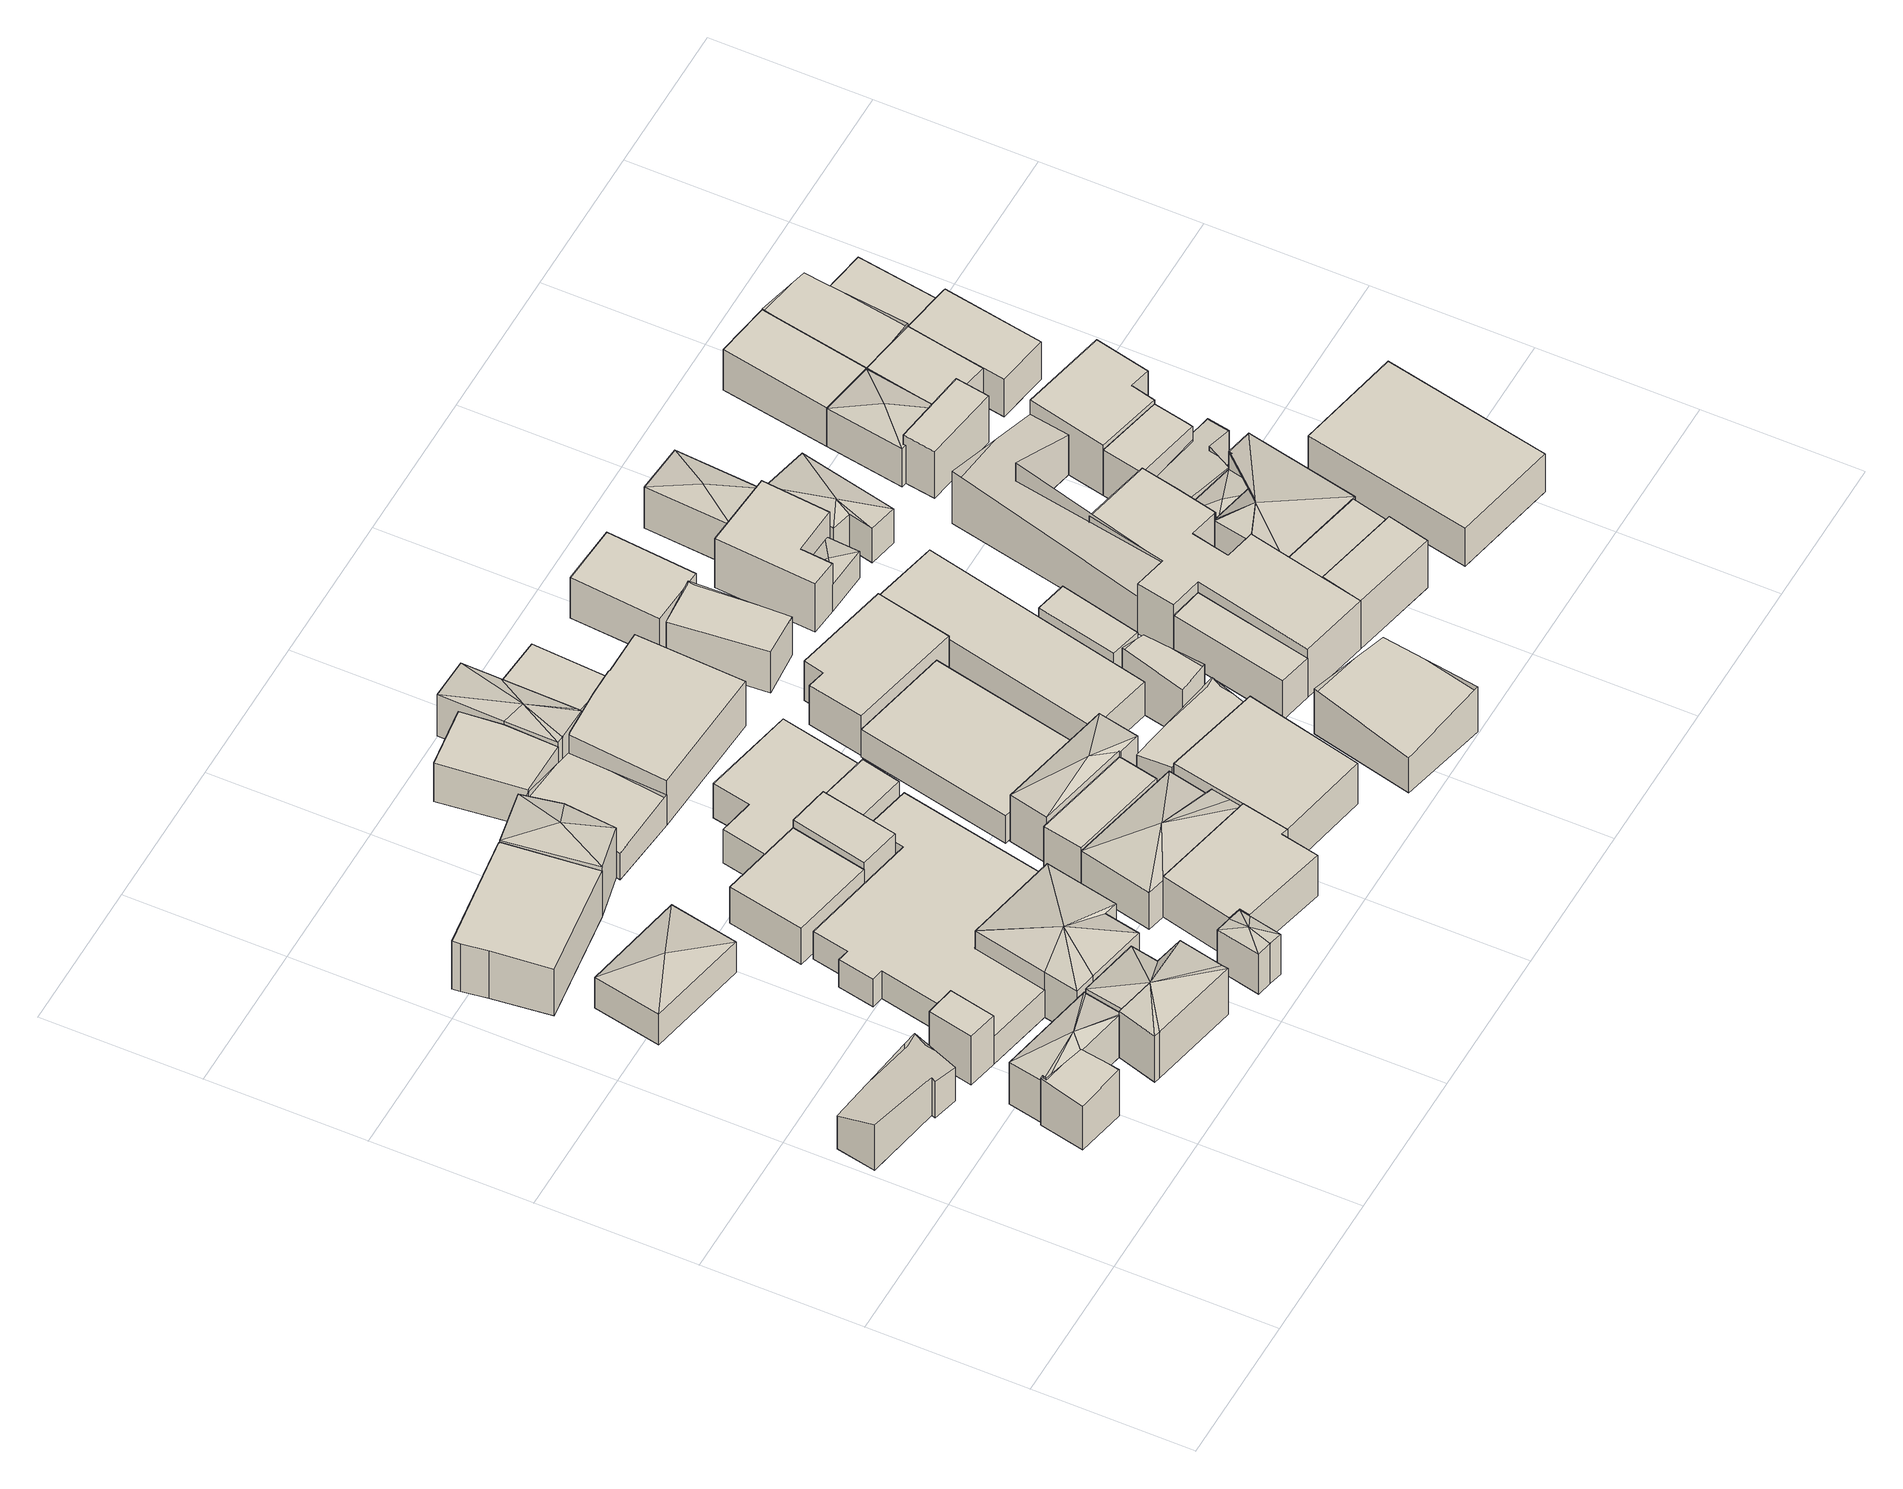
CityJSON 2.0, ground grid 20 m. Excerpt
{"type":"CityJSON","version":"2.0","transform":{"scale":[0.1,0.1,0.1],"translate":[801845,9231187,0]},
"CityObjects":{
"building1":{"type":"Building","attributes":{"Building Type":"Residential","Roof Shape":"gable","Roof Material":"Concrete Glazed Tile","Roof Material Code":1,"Roof Direction":"northwest","Building Height":5.26,"Roof Slope":35,"Footprint Area":69.57,"Solar PV Capacity Low":8.71,"Solar PV Capacity High":11.44,"Solar Annual Energy Low":12560,"Solar Annual Energy High":16553,"Suitable PV Area":52},"geometry":[{"type":"MultiSurface","lod":"2.2","boundaries":[[[0,1,2,3,4,5,6]],[[6,5,7,8]],[[5,4,9,7]],[[4,3,10,9]],[[3,2,11,10]],[[2,1,12,11]],[[1,0,13,12]],[[0,6,8,13]],[[8,7,9,10,11,12,13]]]}]},
"building2":{"type":"Building","attributes":{"Building Type":"Residential","Roof Shape":"gable","Roof Material":"Concrete Glazed Tile","Roof Material Code":1,"Roof Direction":"northwest","Building Height":6.99,"Roof Slope":27.5,"Footprint Area":33.92,"Solar PV Capacity Low":4.25,"Solar PV Capacity High":5.58,"Solar Annual Energy Low":6125,"Solar Annual Energy High":8072,"Suitable PV Area":25.36},"geometry":[{"type":"MultiSurface","lod":"2.2","boundaries":[[[14,15,16,17,18,19]],[[19,18,20,21]],[[18,17,22,20]],[[17,16,23,22]],[[16,15,24,23]],[[15,14,25,24]],[[14,19,21,25]],[[20,22,23,24,25,21]]]}]},
"building3":{"type":"Building","attributes":{"Building Type":"Residential","Roof Shape":"hip","Roof Material":"Concrete Glazed Tile","Roof Material Code":1,"Roof Direction":"northwest","Building Height":6.75,"Roof Slope":24.9,"Footprint Area":66.53,"Solar PV Capacity Low":8.33,"Solar PV Capacity High":10.94,"Solar Annual Energy Low":12011,"Solar Annual Energy High":15830,"Suitable PV Area":49.73},"geometry":[{"type":"MultiSurface","lod":"2.2","boundaries":[[[26,15,14,19,27,28,29,30]],[[30,29,31,32]],[[29,28,33,31]],[[28,27,34,33]],[[27,19,35,34]],[[19,14,36,35]],[[14,15,37,36]],[[15,26,38,37]],[[26,30,32,38]],[[32,31,39]],[[31,33,39]],[[33,34,39]],[[34,35,39]],[[35,36,39]],[[36,37,39]],[[37,38,39]],[[38,32,39]]]}]},
"building4":{"type":"Building","attributes":{"Building Type":"Residential","Roof Shape":"flat","Roof Material":"Concrete Glazed Tile","Roof Material Code":1,"Roof Direction":"northwest","Building Height":7.84,"Roof Slope":11.1,"Footprint Area":22.52,"Solar PV Capacity Low":2.82,"Solar PV Capacity High":3.7,"Solar Annual Energy Low":4066,"Solar Annual Energy High":5358,"Suitable PV Area":16.83},"geometry":[{"type":"MultiSurface","lod":"2.2","boundaries":[[[40,41,42,43]],[[43,42,44,45]],[[42,41,46,44]],[[41,40,47,46]],[[40,43,45,47]],[[45,44,46,47]]]}]},
"building5":{"type":"Building","attributes":{"Building Type":"Residential","Roof Shape":"hip","Roof Material":"Clay Tile Shingle","Roof Material Code":3,"Roof Direction":"northwest","Building Height":4.86,"Roof Slope":28.8,"Footprint Area":118.96,"Solar PV Capacity Low":14.89,"Solar PV Capacity High":19.56,"Solar Annual Energy Low":21478,"Solar Annual Energy High":28306,"Suitable PV Area":88.92},"geometry":[{"type":"MultiSurface","lod":"2.2","boundaries":[[[48,49,50,51]],[[51,50,52,53]],[[50,49,54,52]],[[49,48,55,54]],[[48,51,53,55]],[[53,52,56]],[[52,54,56]],[[54,55,56]],[[55,53,56]]]}]},
"building6":{"type":"Building","attributes":{"Building Type":"Residential","Roof Shape":"shed","Roof Material":"Concrete Glazed Tile","Roof Material Code":1,"Roof Direction":"northwest","Building Height":7.4,"Roof Slope":13.2,"Footprint Area":178.87,"Solar PV Capacity Low":22.4,"Solar PV Capacity High":29.42,"Solar Annual Energy Low":32295,"Solar Annual Energy High":42562,"Suitable PV Area":133.71},"geometry":[{"type":"MultiSurface","lod":"2.2","boundaries":[[[57,58,59,60,61,62,63]],[[63,62,64,65]],[[62,61,66,64]],[[61,60,67,66]],[[60,59,68,67]],[[59,58,69,68]],[[58,57,70,69]],[[57,63,65,70]],[[65,64,66,67,68,69,70]]]}]},
"building7":{"type":"Building","attributes":{"Building Type":"Residential","Roof Shape":"hip","Roof Material":"Concrete Glazed Tile","Roof Material Code":1,"Roof Direction":"northwest","Building Height":7.43,"Roof Slope":25.6,"Footprint Area":109.39,"Solar PV Capacity Low":13.7,"Solar PV Capacity High":17.99,"Solar Annual Energy Low":19750,"Solar Annual Energy High":26029,"Suitable PV Area":81.77},"geometry":[{"type":"MultiSurface","lod":"2.2","boundaries":[[[28,27,71,72,73,74,75,76,77,29]],[[29,77,78,79]],[[77,76,80,78]],[[76,75,81,80]],[[75,74,82,81]],[[74,73,83,82]],[[73,72,84,83]],[[72,71,85,84]],[[71,27,86,85]],[[27,28,87,86]],[[28,29,79,87]],[[79,78,88]],[[78,80,88]],[[80,81,88]],[[81,82,88]],[[82,83,88]],[[83,84,88]],[[84,85,88]],[[85,86,88]],[[86,87,88]],[[87,79,88]]]}]},
"building8":{"type":"Building","attributes":{"Building Type":"Residential","Roof Shape":"hip","Roof Material":"Concrete Glazed Tile","Roof Material Code":1,"Roof Direction":"northwest","Building Height":7.19,"Roof Slope":26.9,"Footprint Area":169.38,"Solar PV Capacity Low":21.21,"Solar PV Capacity High":27.86,"Solar Annual Energy Low":30581,"Solar Annual Energy High":40304,"Suitable PV Area":126.61},"geometry":[{"type":"MultiSurface","lod":"2.2","boundaries":[[[89,90,91,92,93,94,95,96,97]],[[97,96,98,99]],[[96,95,100,98]],[[95,94,101,100]],[[94,93,102,101]],[[93,92,103,102]],[[92,91,104,103]],[[91,90,105,104]],[[90,89,106,105]],[[89,97,99,106]],[[99,98,107]],[[98,100,107]],[[100,101,107]],[[101,102,107]],[[102,103,107]],[[103,104,107]],[[104,105,107]],[[105,106,107]],[[106,99,107]]]}]},
"building9":{"type":"Building","attributes":{"Building Type":"Residential","Roof Shape":"flat","Roof Material":"Concrete Glazed Tile","Roof Material Code":1,"Roof Direction":"northwest","Building Height":4.38,"Roof Slope":7.1,"Footprint Area":455.91,"Solar PV Capacity Low":57.08,"Solar PV Capacity High":74.97,"Solar Annual Energy Low":82311,"Solar Annual Energy High":108479,"Suitable PV Area":340.79},"geometry":[{"type":"MultiSurface","lod":"2.2","boundaries":[[[43,94,93,92,108,109,110,111,112,113,114,115,116,117]],[[117,116,118,119]],[[116,115,120,118]],[[115,114,121,120]],[[114,113,122,121]],[[113,112,123,122]],[[112,111,124,123]],[[111,110,125,124]],[[110,109,126,125]],[[109,108,127,126]],[[108,92,128,127]],[[92,93,129,128]],[[93,94,130,129]],[[94,43,131,130]],[[43,117,119,131]],[[119,118,120,121,122,123,124,125,126,127,128,129,130,131]]]}]},
"building10":{"type":"Building","attributes":{"Building Type":"Residential","Roof Shape":"flat","Roof Material":"Concrete Glazed Tile","Roof Material Code":1,"Roof Direction":"northwest","Building Height":5.8,"Roof Slope":7.7,"Footprint Area":108.14,"Solar PV Capacity Low":13.54,"Solar PV Capacity High":17.78,"Solar Annual Energy Low":19524,"Solar Annual Energy High":25731,"Suitable PV Area":80.83},"geometry":[{"type":"MultiSurface","lod":"2.2","boundaries":[[[132,133,134,135]],[[135,134,136,137]],[[134,133,138,136]],[[133,132,139,138]],[[132,135,137,139]],[[137,136,138,139]]]}]},
"building11":{"type":"Building","attributes":{"Building Type":"Residential","Roof Shape":"hip","Roof Material":"Concrete Aluminum Tile","Roof Material Code":2,"Roof Direction":"northwest","Building Height":7.97,"Roof Slope":27,"Footprint Area":80.51,"Solar PV Capacity Low":10.08,"Solar PV Capacity High":13.24,"Solar Annual Energy Low":14535,"Solar Annual Energy High":19156,"Suitable PV Area":60.18},"geometry":[{"type":"MultiSurface","lod":"2.2","boundaries":[[[140,141,142,57,63]],[[63,57,143,144]],[[57,142,145,143]],[[142,141,146,145]],[[141,140,147,146]],[[140,63,144,147]],[[144,143,148]],[[143,145,148]],[[145,146,148]],[[146,147,148]],[[147,144,148]]]}]},
"building12":{"type":"Building","attributes":{"Building Type":"Residential","Roof Shape":"hip","Roof Material":"Asbestos Sheet","Roof Material Code":4,"Roof Direction":"northwest","Building Height":6.39,"Roof Slope":25.1,"Footprint Area":21.38,"Solar PV Capacity Low":2.68,"Solar PV Capacity High":3.52,"Solar Annual Energy Low":3860,"Solar Annual Energy High":5087,"Suitable PV Area":15.98},"geometry":[{"type":"MultiSurface","lod":"2.2","boundaries":[[[149,150,151,152,153,154,155]],[[155,154,156,157]],[[154,153,158,156]],[[153,152,159,158]],[[152,151,160,159]],[[151,150,161,160]],[[150,149,162,161]],[[149,155,157,162]],[[157,156,163]],[[156,158,163]],[[158,159,163]],[[159,160,163]],[[160,161,163]],[[161,162,163]],[[162,157,163]]]}]},
"building13":{"type":"Building","attributes":{"Building Type":"Residential","Roof Shape":"shed","Roof Material":"Concrete Glazed Tile","Roof Material Code":1,"Roof Direction":"northwest","Building Height":6.86,"Roof Slope":12.1,"Footprint Area":52.53,"Solar PV Capacity Low":6.58,"Solar PV Capacity High":8.64,"Solar Annual Energy Low":9484,"Solar Annual Energy High":12500,"Suitable PV Area":39.27},"geometry":[{"type":"MultiSurface","lod":"2.2","boundaries":[[[135,134,164,165]],[[165,164,166,167]],[[164,134,168,166]],[[134,135,169,168]],[[135,165,167,169]],[[167,166,168,169]]]}]},
"building14":{"type":"Building","attributes":{"Building Type":"Residential","Roof Shape":"gable","Roof Material":"Concrete Glazed Tile","Roof Material Code":1,"Roof Direction":"northwest","Building Height":4.22,"Roof Slope":31.8,"Footprint Area":117.25,"Solar PV Capacity Low":14.68,"Solar PV Capacity High":19.28,"Solar Annual Energy Low":21169,"Solar Annual Energy High":27898,"Suitable PV Area":87.64},"geometry":[{"type":"MultiSurface","lod":"2.2","boundaries":[[[170,171,172,173,141,140,174,175]],[[175,174,176,177]],[[174,140,178,176]],[[140,141,179,178]],[[141,173,180,179]],[[173,172,181,180]],[[172,171,182,181]],[[171,170,183,182]],[[170,175,177,183]],[[177,176,178,179,180,181,182,183]]]}]},
"building15":{"type":"Building","attributes":{"Building Type":"Residential","Roof Shape":"flat","Roof Material":"Concrete Glazed Tile","Roof Material Code":1,"Roof Direction":"northwest","Building Height":6.52,"Roof Slope":5.5,"Footprint Area":144.68,"Solar PV Capacity Low":18.11,"Solar PV Capacity High":23.79,"Solar Annual Energy Low":26120,"Solar Annual Energy High":34424,"Suitable PV Area":108.15},"geometry":[{"type":"MultiSurface","lod":"2.2","boundaries":[[[184,185,149,155,154,186,187,188]],[[188,187,189,190]],[[187,186,191,189]],[[186,154,192,191]],[[154,155,193,192]],[[155,149,194,193]],[[149,185,195,194]],[[185,184,196,195]],[[184,188,190,196]],[[190,189,191,192,193,194,195,196]]]}]},
"building16":{"type":"Building","attributes":{"Building Type":"Residential","Roof Shape":"shed","Roof Material":"Concrete Glazed Tile","Roof Material Code":1,"Roof Direction":"northwest","Building Height":5.94,"Roof Slope":19.5,"Footprint Area":87.69,"Solar PV Capacity Low":10.98,"Solar PV Capacity High":14.42,"Solar Annual Energy Low":15831,"Solar Annual Energy High":20864,"Suitable PV Area":65.54},"geometry":[{"type":"MultiSurface","lod":"2.2","boundaries":[[[197,198,199,200,172]],[[172,200,201,202]],[[200,199,203,201]],[[199,198,204,203]],[[198,197,205,204]],[[197,172,202,205]],[[202,201,203,204,205]]]}]},
"building17":{"type":"Building","attributes":{"Building Type":"Residential","Roof Shape":"shed","Roof Material":"Concrete Glazed Tile","Roof Material Code":1,"Roof Direction":"northwest","Building Height":5.24,"Roof Slope":10.2,"Footprint Area":159.85,"Solar PV Capacity Low":20.01,"Solar PV Capacity High":26.29,"Solar Annual Energy Low":28860,"Solar Annual Energy High":38035,"Suitable PV Area":119.49},"geometry":[{"type":"MultiSurface","lod":"2.2","boundaries":[[[206,207,208,209,210,211]],[[211,210,212,213]],[[210,209,214,212]],[[209,208,215,214]],[[208,207,216,215]],[[207,206,217,216]],[[206,211,213,217]],[[213,212,214,215,216,217]]]}]},
"building18":{"type":"Building","attributes":{"Building Type":"Residential","Roof Shape":"hip","Roof Material":"Concrete Glazed Tile","Roof Material Code":1,"Roof Direction":"northwest","Building Height":5.85,"Roof Slope":22.5,"Footprint Area":147.63,"Solar PV Capacity Low":18.48,"Solar PV Capacity High":24.28,"Solar Annual Energy Low":26653,"Solar Annual Energy High":35127,"Suitable PV Area":110.35},"geometry":[{"type":"MultiSurface","lod":"2.2","boundaries":[[[218,219,220,221,222,223,185,184]],[[184,185,224,225]],[[185,223,226,224]],[[223,222,227,226]],[[222,221,228,227]],[[221,220,229,228]],[[220,219,230,229]],[[219,218,231,230]],[[218,184,225,231]],[[225,224,232]],[[224,226,232]],[[226,227,232]],[[227,228,232]],[[228,229,232]],[[229,230,232]],[[230,231,232]],[[231,225,232]]]}]},
"building19":{"type":"Building","attributes":{"Building Type":"Residential","Roof Shape":"shed","Roof Material":"Concrete Glazed Tile","Roof Material Code":1,"Roof Direction":"northwest","Building Height":6.12,"Roof Slope":17,"Footprint Area":34.42,"Solar PV Capacity Low":4.31,"Solar PV Capacity High":5.66,"Solar Annual Energy Low":6215,"Solar Annual Energy High":8190,"Suitable PV Area":25.73},"geometry":[{"type":"MultiSurface","lod":"2.2","boundaries":[[[165,233,234,210]],[[210,234,235,236]],[[234,233,237,235]],[[233,165,238,237]],[[165,210,236,238]],[[236,235,237,238]]]}]},
"building20":{"type":"Building","attributes":{"Building Type":"Residential","Roof Shape":"flat","Roof Material":"Concrete Glazed Tile","Roof Material Code":1,"Roof Direction":"northwest","Building Height":6.4,"Roof Slope":12.6,"Footprint Area":66.24,"Solar PV Capacity Low":8.29,"Solar PV Capacity High":10.89,"Solar Annual Energy Low":11959,"Solar Annual Energy High":15761,"Suitable PV Area":49.51},"geometry":[{"type":"MultiSurface","lod":"2.2","boundaries":[[[239,240,222,241,242,243]],[[243,242,244,245]],[[242,241,246,244]],[[241,222,247,246]],[[222,240,248,247]],[[240,239,249,248]],[[239,243,245,249]],[[245,244,246,247,248,249]]]}]},
"building21":{"type":"Building","attributes":{"Building Type":"Residential","Roof Shape":"hip","Roof Material":"Concrete Glazed Tile","Roof Material Code":1,"Roof Direction":"northwest","Building Height":6.63,"Roof Slope":22.4,"Footprint Area":78.05,"Solar PV Capacity Low":9.77,"Solar PV Capacity High":12.83,"Solar Annual Energy Low":14091,"Solar Annual Energy High":18570,"Suitable PV Area":58.34},"geometry":[{"type":"MultiSurface","lod":"2.2","boundaries":[[[250,251,252,253,198,197,254,255]],[[255,254,256,257]],[[254,197,258,256]],[[197,198,259,258]],[[198,253,260,259]],[[253,252,261,260]],[[252,251,262,261]],[[251,250,263,262]],[[250,255,257,263]],[[257,256,264]],[[256,258,264]],[[258,259,264]],[[259,260,264]],[[260,261,264]],[[261,262,264]],[[262,263,264]],[[263,257,264]]]}]},
"building22":{"type":"Building","attributes":{"Building Type":"Residential","Roof Shape":"hip","Roof Material":"Concrete Glazed Tile","Roof Material Code":1,"Roof Direction":"northwest","Building Height":7.41,"Roof Slope":27.6,"Footprint Area":79.23,"Solar PV Capacity Low":9.92,"Solar PV Capacity High":13.03,"Solar Annual Energy Low":14305,"Solar Annual Energy High":18853,"Suitable PV Area":59.23},"geometry":[{"type":"MultiSurface","lod":"2.2","boundaries":[[[239,243,242,265,266,267]],[[267,266,268,269]],[[266,265,270,268]],[[265,242,271,270]],[[242,243,272,271]],[[243,239,273,272]],[[239,267,269,273]],[[269,268,274]],[[268,270,274]],[[270,271,274]],[[271,272,274]],[[272,273,274]],[[273,269,274]]]}]},
"building23":{"type":"Building","attributes":{"Building Type":"Residential","Roof Shape":"flat","Roof Material":"Concrete Glazed Tile","Roof Material Code":1,"Roof Direction":"northwest","Building Height":7.21,"Roof Slope":6.9,"Footprint Area":218.95,"Solar PV Capacity Low":27.41,"Solar PV Capacity High":36.01,"Solar Annual Energy Low":39529,"Solar Annual Energy High":52097,"Suitable PV Area":163.66},"geometry":[{"type":"MultiSurface","lod":"2.2","boundaries":[[[275,276,277,278,170,175,279,280]],[[280,279,281,282]],[[279,175,283,281]],[[175,170,284,283]],[[170,278,285,284]],[[278,277,286,285]],[[277,276,287,286]],[[276,275,288,287]],[[275,280,282,288]],[[282,281,283,284,285,286,287,288]]]}]},
"building24":{"type":"Building","attributes":{"Building Type":"Residential","Roof Shape":"flat","Roof Material":"Concrete Glazed Tile","Roof Material Code":1,"Roof Direction":"northwest","Building Height":5.9,"Roof Slope":6.9,"Footprint Area":61.98,"Solar PV Capacity Low":7.76,"Solar PV Capacity High":10.19,"Solar Annual Energy Low":11190,"Solar Annual Energy High":14748,"Suitable PV Area":46.33},"geometry":[{"type":"MultiSurface","lod":"2.2","boundaries":[[[251,250,276,275,289]],[[289,275,290,291]],[[275,276,292,290]],[[276,250,293,292]],[[250,251,294,293]],[[251,289,291,294]],[[291,290,292,293,294]]]}]},
"building25":{"type":"Building","attributes":{"Building Type":"Residential","Roof Shape":"flat","Roof Material":"Concrete Glazed Tile","Roof Material Code":1,"Roof Direction":"northwest","Building Height":4.37,"Roof Slope":13.1,"Footprint Area":260.88,"Solar PV Capacity Low":32.66,"Solar PV Capacity High":42.9,"Solar Annual Energy Low":47101,"Solar Annual Energy High":62075,"Suitable PV Area":195.01},"geometry":[{"type":"MultiSurface","lod":"2.2","boundaries":[[[295,296,297,298]],[[298,297,299,300]],[[297,296,301,299]],[[296,295,302,301]],[[295,298,300,302]],[[300,299,301,302]]]}]},
"building26":{"type":"Building","attributes":{"Building Type":"Residential","Roof Shape":"flat","Roof Material":"Concrete Glazed Tile","Roof Material Code":1,"Roof Direction":"northwest","Building Height":6.48,"Roof Slope":7.5,"Footprint Area":192.89,"Solar PV Capacity Low":24.15,"Solar PV Capacity High":31.72,"Solar Annual Energy Low":34825,"Solar Annual Energy High":45896,"Suitable PV Area":144.18},"geometry":[{"type":"MultiSurface","lod":"2.2","boundaries":[[[303,188,304,305]],[[305,304,306,307]],[[304,188,190,306]],[[188,303,308,190]],[[303,305,307,308]],[[307,306,190,308]]]}]},
"building27":{"type":"Building","attributes":{"Building Type":"Residential","Roof Shape":"shed","Roof Material":"Concrete Glazed Tile","Roof Material Code":1,"Roof Direction":"northwest","Building Height":4.32,"Roof Slope":17.5,"Footprint Area":47.15,"Solar PV Capacity Low":5.9,"Solar PV Capacity High":7.75,"Solar Annual Energy Low":8513,"Solar Annual Energy High":11219,"Suitable PV Area":35.25},"geometry":[{"type":"MultiSurface","lod":"2.2","boundaries":[[[220,219,309,310,311,312,221]],[[221,312,313,314]],[[312,311,315,313]],[[311,310,316,315]],[[310,309,317,316]],[[309,219,318,317]],[[219,220,319,318]],[[220,221,314,319]],[[314,313,315,316,317,318,319]]]}]},
"building28":{"type":"Building","attributes":{"Building Type":"Residential","Roof Shape":"gable","Roof Material":"Concrete Glazed Tile","Roof Material Code":1,"Roof Direction":"northwest","Building Height":4.73,"Roof Slope":25.5,"Footprint Area":64.33,"Solar PV Capacity Low":8.05,"Solar PV Capacity High":10.58,"Solar Annual Energy Low":11615,"Solar Annual Energy High":15307,"Suitable PV Area":48.09},"geometry":[{"type":"MultiSurface","lod":"2.2","boundaries":[[[312,311,310,305,320,321]],[[321,320,322,323]],[[320,305,324,322]],[[305,310,325,324]],[[310,311,326,325]],[[311,312,327,326]],[[312,321,323,327]],[[323,322,324,325,326,327]]]}]},
"building29":{"type":"Building","attributes":{"Building Type":"Residential","Roof Shape":"flat","Roof Material":"Concrete Glazed Tile","Roof Material Code":1,"Roof Direction":"northwest","Building Height":6.34,"Roof Slope":13,"Footprint Area":141.97,"Solar PV Capacity Low":17.78,"Solar PV Capacity High":23.35,"Solar Annual Energy Low":25632,"Solar Annual Energy High":33781,"Suitable PV Area":106.12},"geometry":[{"type":"MultiSurface","lod":"2.2","boundaries":[[[328,329,330,331,332,333]],[[333,332,334,335]],[[332,331,336,334]],[[331,330,337,336]],[[330,329,338,337]],[[329,328,339,338]],[[328,333,335,339]],[[335,334,336,337,338,339]]]}]},
"building30":{"type":"Building","attributes":{"Building Type":"Residential","Roof Shape":"gable","Roof Material":"Clay Tile Shingle","Roof Material Code":3,"Roof Direction":"northwest","Building Height":6.13,"Roof Slope":33.1,"Footprint Area":73.77,"Solar PV Capacity Low":9.24,"Solar PV Capacity High":12.13,"Solar Annual Energy Low":13318,"Solar Annual Energy High":17552,"Suitable PV Area":55.14},"geometry":[{"type":"MultiSurface","lod":"2.2","boundaries":[[[340,341,342,343]],[[343,342,344,345]],[[342,341,346,344]],[[341,340,347,346]],[[340,343,345,347]],[[345,344,346,347]]]}]},
"building31":{"type":"Building","attributes":{"Building Type":"Residential","Roof Shape":"gable","Roof Material":"Concrete Glazed Tile","Roof Material Code":1,"Roof Direction":"northwest","Building Height":7.58,"Roof Slope":31.4,"Footprint Area":30.99,"Solar PV Capacity Low":3.88,"Solar PV Capacity High":5.1,"Solar Annual Energy Low":5596,"Solar Annual Energy High":7375,"Suitable PV Area":23.17},"geometry":[{"type":"MultiSurface","lod":"2.2","boundaries":[[[348,349,350,351]],[[351,350,352,353]],[[350,349,354,352]],[[349,348,355,354]],[[348,351,353,355]],[[353,352,354,355]]]}]},
"building32":{"type":"Building","attributes":{"Building Type":"Residential","Roof Shape":"gable","Roof Material":"Concrete Glazed Tile","Roof Material Code":1,"Roof Direction":"northwest","Building Height":5.59,"Roof Slope":30.4,"Footprint Area":155.44,"Solar PV Capacity Low":19.46,"Solar PV Capacity High":25.56,"Solar Annual Energy Low":28064,"Solar Annual Energy High":36986,"Suitable PV Area":116.19},"geometry":[{"type":"MultiSurface","lod":"2.2","boundaries":[[[356,357,358,359]],[[359,358,360,361]],[[358,357,362,360]],[[357,356,363,362]],[[356,359,361,363]],[[361,360,362,363]]]}]},
"building33":{"type":"Building","attributes":{"Building Type":"Residential","Roof Shape":"shed","Roof Material":"Concrete Glazed Tile","Roof Material Code":1,"Roof Direction":"northwest","Building Height":5.37,"Roof Slope":20,"Footprint Area":259.98,"Solar PV Capacity Low":32.55,"Solar PV Capacity High":42.75,"Solar Annual Energy Low":46937,"Solar Annual Energy High":61860,"Suitable PV Area":194.33},"geometry":[{"type":"MultiSurface","lod":"2.2","boundaries":[[[364,332,365,366]],[[366,365,367,368]],[[365,332,369,367]],[[332,364,370,369]],[[364,366,368,370]],[[368,367,369,370]]]}]},
"building34":{"type":"Building","attributes":{"Building Type":"Residential","Roof Shape":"shed","Roof Material":"Concrete Glazed Tile","Roof Material Code":1,"Roof Direction":"northwest","Building Height":6.21,"Roof Slope":19.5,"Footprint Area":86.96,"Solar PV Capacity Low":10.89,"Solar PV Capacity High":14.3,"Solar Annual Energy Low":15701,"Solar Annual Energy High":20692,"Suitable PV Area":65.01},"geometry":[{"type":"MultiSurface","lod":"2.2","boundaries":[[[371,372,373,374]],[[374,373,375,376]],[[373,372,377,375]],[[372,371,378,377]],[[371,374,376,378]],[[376,375,377,378]]]}]},
"building35":{"type":"Building","attributes":{"Building Type":"Residential","Roof Shape":"shed","Roof Material":"Concrete Glazed Tile","Roof Material Code":1,"Roof Direction":"northwest","Building Height":6.96,"Roof Slope":14.6,"Footprint Area":42.52,"Solar PV Capacity Low":5.32,"Solar PV Capacity High":6.99,"Solar Annual Energy Low":7676,"Solar Annual Energy High":10117,"Suitable PV Area":31.78},"geometry":[{"type":"MultiSurface","lod":"2.2","boundaries":[[[379,380,381,382]],[[382,381,383,384]],[[381,380,385,383]],[[380,379,386,385]],[[379,382,384,386]],[[384,383,385,386]]]}]},
"building36":{"type":"Building","attributes":{"Building Type":"Residential","Roof Shape":"flat","Roof Material":"Concrete Glazed Tile","Roof Material Code":1,"Roof Direction":"northwest","Building Height":6.28,"Roof Slope":6.2,"Footprint Area":65.28,"Solar PV Capacity Low":8.17,"Solar PV Capacity High":10.73,"Solar Annual Energy Low":11785,"Solar Annual Energy High":15532,"Suitable PV Area":48.79},"geometry":[{"type":"MultiSurface","lod":"2.2","boundaries":[[[387,388,389,390]],[[390,389,391,392]],[[389,388,393,391]],[[388,387,394,393]],[[387,390,392,394]],[[392,391,393,394]]]}]},
"building37":{"type":"Building","attributes":{"Building Type":"Residential","Roof Shape":"hip","Roof Material":"Concrete Glazed Tile","Roof Material Code":1,"Roof Direction":"northwest","Building Height":4.3,"Roof Slope":27.4,"Footprint Area":25.3,"Solar PV Capacity Low":3.17,"Solar PV Capacity High":4.16,"Solar Annual Energy Low":4568,"Solar Annual Energy High":6020,"Suitable PV Area":18.91},"geometry":[{"type":"MultiSurface","lod":"2.2","boundaries":[[[395,396,397,398]],[[398,397,399,400]],[[397,396,401,399]],[[396,395,402,401]],[[395,398,400,402]],[[400,399,403]],[[399,401,403]],[[401,402,403]],[[402,400,403]]]}]},
"building38":{"type":"Building","attributes":{"Building Type":"Residential","Roof Shape":"shed","Roof Material":"Clay Tile Shingle","Roof Material Code":3,"Roof Direction":"northwest","Building Height":7.71,"Roof Slope":10.3,"Footprint Area":98.59,"Solar PV Capacity Low":12.34,"Solar PV Capacity High":16.21,"Solar Annual Energy Low":17799,"Solar Annual Energy High":23458,"Suitable PV Area":73.69},"geometry":[{"type":"MultiSurface","lod":"2.2","boundaries":[[[404,405,406,407,408,396]],[[396,408,409,410]],[[408,407,411,409]],[[407,406,412,411]],[[406,405,413,412]],[[405,404,414,413]],[[404,396,410,414]],[[410,409,411,412,413,414]]]}]},
"building39":{"type":"Building","attributes":{"Building Type":"Residential","Roof Shape":"shed","Roof Material":"Concrete Glazed Tile","Roof Material Code":1,"Roof Direction":"northwest","Building Height":7.71,"Roof Slope":16,"Footprint Area":277.41,"Solar PV Capacity Low":34.73,"Solar PV Capacity High":45.62,"Solar Annual Energy Low":50084,"Solar Annual Energy High":66007,"Suitable PV Area":207.36},"geometry":[{"type":"MultiSurface","lod":"2.2","boundaries":[[[415,416,417,418,419,420,421,422,423,424,425,388,387,390,426,427,428]],[[428,427,429,430]],[[427,426,431,429]],[[426,390,432,431]],[[390,387,433,432]],[[387,388,434,433]],[[388,425,435,434]],[[425,424,436,435]],[[424,423,437,436]],[[423,422,438,437]],[[422,421,439,438]],[[421,420,440,439]],[[420,419,441,440]],[[419,418,442,441]],[[418,417,443,442]],[[417,416,444,443]],[[416,415,445,444]],[[415,428,430,445]],[[430,429,431,432,433,434,435,436,437,438,439,440,441,442,443,444,445]]]}]},
"building40":{"type":"Building","attributes":{"Building Type":"Residential","Roof Shape":"hip","Roof Material":"Concrete Glazed Tile","Roof Material Code":1,"Roof Direction":"northwest","Building Height":6.62,"Roof Slope":22,"Footprint Area":68.46,"Solar PV Capacity Low":8.57,"Solar PV Capacity High":11.26,"Solar Annual Energy Low":12360,"Solar Annual Energy High":16289,"Suitable PV Area":51.17},"geometry":[{"type":"MultiSurface","lod":"2.2","boundaries":[[[446,447,448,406]],[[406,448,449,450]],[[448,447,451,449]],[[447,446,452,451]],[[446,406,450,452]],[[450,449,453]],[[449,451,453]],[[451,452,453]],[[452,450,453]]]}]},
"building41":{"type":"Building","attributes":{"Building Type":"Residential","Roof Shape":"shed","Roof Material":"Concrete Glazed Tile","Roof Material Code":1,"Roof Direction":"northwest","Building Height":7.62,"Roof Slope":17.4,"Footprint Area":60.49,"Solar PV Capacity Low":7.57,"Solar PV Capacity High":9.95,"Solar Annual Energy Low":10922,"Solar Annual Energy High":14394,"Suitable PV Area":45.22},"geometry":[{"type":"MultiSurface","lod":"2.2","boundaries":[[[454,426,455,456]],[[456,455,457,458]],[[455,426,431,457]],[[426,454,459,431]],[[454,456,458,459]],[[458,457,431,459]]]}]},
"building42":{"type":"Building","attributes":{"Building Type":"Residential","Roof Shape":"hip","Roof Material":"Concrete Glazed Tile","Roof Material Code":1,"Roof Direction":"northwest","Building Height":5.54,"Roof Slope":21.2,"Footprint Area":73.11,"Solar PV Capacity Low":9.15,"Solar PV Capacity High":12.02,"Solar Annual Energy Low":13200,"Solar Annual Energy High":17396,"Suitable PV Area":54.65},"geometry":[{"type":"MultiSurface","lod":"2.2","boundaries":[[[460,461,462,463,464,465]],[[465,464,466,467]],[[464,463,468,466]],[[463,462,469,468]],[[462,461,470,469]],[[461,460,471,470]],[[460,465,467,471]],[[467,466,472]],[[466,468,472]],[[468,469,472]],[[469,470,472]],[[470,471,472]],[[471,467,472]]]}]},
"building43":{"type":"Building","attributes":{"Building Type":"Residential","Roof Shape":"shed","Roof Material":"Concrete Glazed Tile","Roof Material Code":1,"Roof Direction":"northwest","Building Height":7.03,"Roof Slope":11.8,"Footprint Area":57.81,"Solar PV Capacity Low":7.24,"Solar PV Capacity High":9.51,"Solar Annual Energy Low":10437,"Solar Annual Energy High":13756,"Suitable PV Area":43.21},"geometry":[{"type":"MultiSurface","lod":"2.2","boundaries":[[[473,454,456,474]],[[474,456,475,476]],[[456,454,477,475]],[[454,473,478,477]],[[473,474,476,478]],[[476,475,477,478]]]}]},
"building44":{"type":"Building","attributes":{"Building Type":"Residential","Roof Shape":"gable","Roof Material":"Concrete Glazed Tile","Roof Material Code":1,"Roof Direction":"northwest","Building Height":5.96,"Roof Slope":26,"Footprint Area":158.36,"Solar PV Capacity Low":19.83,"Solar PV Capacity High":26.04,"Solar Annual Energy Low":28591,"Solar Annual Energy High":37681,"Suitable PV Area":118.37},"geometry":[{"type":"MultiSurface","lod":"2.2","boundaries":[[[479,480,481,482,425,424]],[[424,425,483,484]],[[425,482,485,483]],[[482,481,486,485]],[[481,480,487,486]],[[480,479,488,487]],[[479,424,484,488]],[[484,483,485,486,487,488]]]}]},
"building45":{"type":"Building","attributes":{"Building Type":"Residential","Roof Shape":"hip","Roof Material":"Concrete Glazed Tile","Roof Material Code":1,"Roof Direction":"northwest","Building Height":6.84,"Roof Slope":26.8,"Footprint Area":134.89,"Solar PV Capacity Low":16.89,"Solar PV Capacity High":22.18,"Solar Annual Energy Low":24353,"Solar Annual Energy High":32095,"Suitable PV Area":100.83},"geometry":[{"type":"MultiSurface","lod":"2.2","boundaries":[[[489,490,419,420,418,415,428,427,491,492]],[[492,491,493,494]],[[491,427,495,493]],[[427,428,496,495]],[[428,415,497,496]],[[415,418,498,497]],[[418,420,499,498]],[[420,419,500,499]],[[419,490,501,500]],[[490,489,502,501]],[[489,492,494,502]],[[494,493,503]],[[493,495,503]],[[495,496,503]],[[496,497,503]],[[497,498,503]],[[498,499,503]],[[499,500,503]],[[500,501,503]],[[501,502,503]],[[502,494,503]]]}]},
"building46":{"type":"Building","attributes":{"Building Type":"Residential","Roof Shape":"hip","Roof Material":"Concrete Glazed Tile","Roof Material Code":1,"Roof Direction":"northwest","Building Height":4.03,"Roof Slope":21.9,"Footprint Area":43.81,"Solar PV Capacity Low":5.48,"Solar PV Capacity High":7.2,"Solar Annual Energy Low":7909,"Solar Annual Energy High":10423,"Suitable PV Area":32.75},"geometry":[{"type":"MultiSurface","lod":"2.2","boundaries":[[[490,489,421,419]],[[419,421,504,505]],[[421,489,506,504]],[[489,490,507,506]],[[490,419,505,507]],[[505,504,508]],[[504,506,508]],[[506,507,508]],[[507,505,508]]]}]},
"building47":{"type":"Building","attributes":{"Building Type":"Residential","Roof Shape":"gable","Roof Material":"Concrete Glazed Tile","Roof Material Code":1,"Roof Direction":"northwest","Building Height":4.3,"Roof Slope":29.7,"Footprint Area":53.45,"Solar PV Capacity Low":6.69,"Solar PV Capacity High":8.79,"Solar Annual Energy Low":9650,"Solar Annual Energy High":12717,"Suitable PV Area":39.95},"geometry":[{"type":"MultiSurface","lod":"2.2","boundaries":[[[509,510,422,421,489,511,512,513]],[[513,512,514,515]],[[512,511,516,514]],[[511,489,517,516]],[[489,421,518,517]],[[421,422,519,518]],[[422,510,520,519]],[[510,509,521,520]],[[509,513,515,521]],[[515,514,516,517,518,519,520,521]]]}]},
"building48":{"type":"Building","attributes":{"Building Type":"Residential","Roof Shape":"shed","Roof Material":"Asbestos Sheet","Roof Material Code":4,"Roof Direction":"northwest","Building Height":7.5,"Roof Slope":14.2,"Footprint Area":41.96,"Solar PV Capacity Low":5.25,"Solar PV Capacity High":6.9,"Solar Annual Energy Low":7575,"Solar Annual Energy High":9983,"Suitable PV Area":31.36},"geometry":[{"type":"MultiSurface","lod":"2.2","boundaries":[[[522,523,524,525]],[[525,524,526,527]],[[524,523,528,526]],[[523,522,529,528]],[[522,525,527,529]],[[527,526,528,529]]]}]},
"building49":{"type":"Building","attributes":{"Building Type":"Residential","Roof Shape":"flat","Roof Material":"Concrete Glazed Tile","Roof Material Code":1,"Roof Direction":"northwest","Building Height":7.26,"Roof Slope":11.5,"Footprint Area":46.78,"Solar PV Capacity Low":5.86,"Solar PV Capacity High":7.69,"Solar Annual Energy Low":8446,"Solar Annual Energy High":11131,"Suitable PV Area":34.97},"geometry":[{"type":"MultiSurface","lod":"2.2","boundaries":[[[530,422,510,509,531]],[[531,509,532,533]],[[509,510,534,532]],[[510,422,535,534]],[[422,530,536,535]],[[530,531,533,536]],[[533,532,534,535,536]]]}]},
"building50":{"type":"Building","attributes":{"Building Type":"Residential","Roof Shape":"hip","Roof Material":"Concrete Glazed Tile","Roof Material Code":1,"Roof Direction":"northwest","Building Height":6.05,"Roof Slope":28.8,"Footprint Area":72.31,"Solar PV Capacity Low":9.05,"Solar PV Capacity High":11.89,"Solar Annual Energy Low":13056,"Solar Annual Energy High":17207,"Suitable PV Area":54.06},"geometry":[{"type":"MultiSurface","lod":"2.2","boundaries":[[[537,538,539,540]],[[540,539,541,542]],[[539,538,543,541]],[[538,537,544,543]],[[537,540,542,544]],[[542,541,545]],[[541,543,545]],[[543,544,545]],[[544,542,545]]]}]},
"building51":{"type":"Building","attributes":{"Building Type":"Residential","Roof Shape":"shed","Roof Material":"Concrete Glazed Tile","Roof Material Code":1,"Roof Direction":"northwest","Building Height":7.91,"Roof Slope":16.8,"Footprint Area":107.77,"Solar PV Capacity Low":13.49,"Solar PV Capacity High":17.72,"Solar Annual Energy Low":19457,"Solar Annual Energy High":25643,"Suitable PV Area":80.56},"geometry":[{"type":"MultiSurface","lod":"2.2","boundaries":[[[481,530,531,546,547,548]],[[548,547,549,550]],[[547,546,551,549]],[[546,531,552,551]],[[531,530,553,552]],[[530,481,554,553]],[[481,548,550,554]],[[550,549,551,552,553,554]]]}]},
"building52":{"type":"Building","attributes":{"Building Type":"Residential","Roof Shape":"flat","Roof Material":"Concrete Glazed Tile","Roof Material Code":1,"Roof Direction":"northwest","Building Height":6.07,"Roof Slope":10.8,"Footprint Area":301.8,"Solar PV Capacity Low":37.79,"Solar PV Capacity High":49.63,"Solar Annual Energy Low":54489,"Solar Annual Energy High":71812,"Suitable PV Area":225.6},"geometry":[{"type":"MultiSurface","lod":"2.2","boundaries":[[[555,556,557,558]],[[558,557,559,560]],[[557,556,561,559]],[[556,555,562,561]],[[555,558,560,562]],[[560,559,561,562]]]}]},
"building53":{"type":"Building","attributes":{"Building Type":"Residential","Roof Shape":"shed","Roof Material":"Concrete Glazed Tile","Roof Material Code":1,"Roof Direction":"northwest","Building Height":6.21,"Roof Slope":15.7,"Footprint Area":100.44,"Solar PV Capacity Low":12.58,"Solar PV Capacity High":16.52,"Solar Annual Energy Low":18135,"Solar Annual Energy High":23900,"Suitable PV Area":75.08},"geometry":[{"type":"MultiSurface","lod":"2.2","boundaries":[[[563,537,540,564]],[[564,540,565,566]],[[540,537,567,565]],[[537,563,568,567]],[[563,564,566,568]],[[566,565,567,568]]]}]},
"building54":{"type":"Building","attributes":{"Building Type":"Residential","Roof Shape":"shed","Roof Material":"Concrete Glazed Tile","Roof Material Code":1,"Roof Direction":"northwest","Building Height":5.94,"Roof Slope":16,"Footprint Area":76.06,"Solar PV Capacity Low":9.52,"Solar PV Capacity High":12.51,"Solar Annual Energy Low":13732,"Solar Annual Energy High":18097,"Suitable PV Area":56.85},"geometry":[{"type":"MultiSurface","lod":"2.2","boundaries":[[[569,540,539,570]],[[570,539,571,572]],[[539,540,565,571]],[[540,569,573,565]],[[569,570,572,573]],[[572,571,565,573]]]}]},
"building55":{"type":"Building","attributes":{"Building Type":"Residential","Roof Shape":"gable","Roof Material":"Concrete Glazed Tile","Roof Material Code":1,"Roof Direction":"northwest","Building Height":5.59,"Roof Slope":27.1,"Footprint Area":105.67,"Solar PV Capacity Low":13.23,"Solar PV Capacity High":17.38,"Solar Annual Energy Low":19077,"Solar Annual Energy High":25142,"Suitable PV Area":78.99},"geometry":[{"type":"MultiSurface","lod":"2.2","boundaries":[[[574,575,564,540,569]],[[569,540,576,577]],[[540,564,578,576]],[[564,575,579,578]],[[575,574,580,579]],[[574,569,577,580]],[[577,576,578,579,580]]]}]},
"building56":{"type":"Building","attributes":{"Building Type":"Residential","Roof Shape":"shed","Roof Material":"Concrete Glazed Tile","Roof Material Code":1,"Roof Direction":"northwest","Building Height":5.97,"Roof Slope":11.6,"Footprint Area":87.06,"Solar PV Capacity Low":10.9,"Solar PV Capacity High":14.32,"Solar Annual Energy Low":15718,"Solar Annual Energy High":20716,"Suitable PV Area":65.08},"geometry":[{"type":"MultiSurface","lod":"2.2","boundaries":[[[581,569,582,583,584]],[[584,583,585,586]],[[583,582,587,585]],[[582,569,588,587]],[[569,581,589,588]],[[581,584,586,589]],[[586,585,587,588,589]]]}]},
"building57":{"type":"Building","attributes":{"Building Type":"Residential","Roof Shape":"flat","Roof Material":"Concrete Glazed Tile","Roof Material Code":1,"Roof Direction":"northwest","Building Height":4.26,"Roof Slope":12.4,"Footprint Area":71.82,"Solar PV Capacity Low":8.99,"Solar PV Capacity High":11.81,"Solar Annual Energy Low":12967,"Solar Annual Energy High":17090,"Suitable PV Area":53.69},"geometry":[{"type":"MultiSurface","lod":"2.2","boundaries":[[[569,581,590,574]],[[574,590,591,592]],[[590,581,593,591]],[[581,569,594,593]],[[569,574,592,594]],[[591,593,594,592]]]}]}
},
"vertices":[
[133,321,0],[19,344,0],[9,294,0],[108,275,0],[107,270,0],[139,262,0],[151,317,0],[139,262,53],[151,317,69],[107,270,58],[108,275,61],[9,294,73],[19,344,53],[133,321,67],
[151,158,0],[152,163,0],[149,164,0],[137,107,0],[199,94,0],[210,146,0],[199,94,75],[210,146,70],[137,107,70],[149,164,75],[152,163,77],[151,158,76],
[161,208,0],[275,133,0],[279,132,0],[288,180,0],[289,182,0],[288,180,67],[289,182,67],[279,132,67],[275,133,67],[210,146,67],[151,158,67],[152,163,67],[161,208,67],[226,163,75],
[217,307,0],[179,314,0],[167,257,0],[205,249,0],[167,257,78],[205,249,78],[179,314,78],[217,307,78],
[84,670,0],[67,584,0],[199,557,0],[216,644,0],[199,557,49],[216,644,49],[67,584,49],[84,670,49],[142,614,59],
[191,839,0],[190,840,0],[39,820,0],[40,810,0],[45,778,0],[54,704,0],[206,723,0],[54,704,74],[206,723,74],[45,778,76],[40,810,76],[39,820,77],[190,840,77],[191,839,77],
[260,82,0],[268,80,0],[384,56,0],[385,64,0],[397,121,0],[359,129,0],[366,164,0],[366,164,74],[288,180,74],[359,129,74],[397,121,74],[385,64,74],[384,56,74],[268,80,74],[260,82,74],[275,133,74],[279,132,74],[318,117,86],
[397,211,0],[415,207,0],[434,300,0],[312,325,0],[311,325,0],[291,231,0],[282,187,0],[310,182,0],[388,166,0],[310,182,72],[388,166,72],[282,187,72],[291,231,72],[311,325,72],[312,325,72],[434,300,72],[415,207,72],[397,211,72],[349,237,86],
[312,326,0],[439,300,0],[479,496,0],[418,509,0],[408,461,0],[254,492,0],[245,446,0],[230,449,0],[221,403,0],[236,400,0],[221,403,44],[236,400,44],[230,449,44],[245,446,44],[254,492,44],[408,461,44],[418,509,44],[479,496,44],[439,300,44],[312,326,44],[312,325,44],[311,325,44],[291,231,44],[205,249,44],
[260,596,0],[241,500,0],[348,478,0],[368,574,0],[348,478,58],[368,574,58],[241,500,58],[260,596,58],
[264,735,0],[270,801,0],[260,852,0],[191,839,80],[206,723,80],[260,852,80],[270,801,80],[264,735,80],[238,790,87],
[457,92,0],[437,96,0],[425,40,0],[445,36,0],[462,32,0],[471,74,0],[474,88,0],[471,74,64],[474,88,64],[462,32,64],[445,36,64],[425,40,64],[437,96,64],[457,92,64],[453,66,68],
[401,467,0],[420,564,0],[401,467,69],[420,564,70],[348,478,69],[368,574,70],
[368,845,0],[368,846,0],[287,853,0],[275,854,0],[263,730,0],[356,721,0],[263,730,42],[356,721,49],[264,735,43],[270,801,46],[275,854,49],[287,853,55],[368,846,42],[368,845,42],
[613,154,0],[479,183,0],[582,48,0],[592,97,0],[601,94,0],[592,97,65],[601,94,65],[582,48,65],[471,74,65],[474,88,65],[457,92,65],[479,183,65],[613,154,65],
[358,853,0],[359,919,0],[353,971,0],[274,961,0],[274,961,62],[287,853,59],[353,971,62],[359,919,61],[358,853,59],
[389,681,0],[380,633,0],[335,642,0],[323,583,0],[487,550,0],[508,657,0],[487,550,52],[508,657,54],[323,583,53],[335,642,54],[380,633,54],[389,681,55],
[617,171,0],[622,196,0],[613,198,0],[624,249,0],[477,281,0],[456,188,0],[479,183,59],[613,154,59],[456,188,59],[477,281,59],[624,249,59],[613,198,59],[622,196,59],[617,171,59],[545,218,69],
[410,514,0],[477,501,0],[477,501,61],[487,550,63],[410,514,62],[420,564,63],
[492,330,0],[487,331,0],[604,254,0],[614,302,0],[614,304,0],[614,302,64],[614,304,64],[604,254,64],[477,281,64],[487,331,64],[492,330,64],
[411,856,0],[413,951,0],[414,999,0],[361,1001,0],[367,852,0],[410,851,0],[367,852,66],[410,851,66],[358,853,66],[359,919,66],[361,1001,66],[414,999,66],[413,951,66],[411,856,66],[387,910,71],
[642,296,0],[653,348,0],[503,380,0],[653,348,74],[503,380,74],[642,296,74],[614,302,74],[614,304,74],[492,330,74],[586,327,82],
[473,848,0],[470,849,0],[434,849,0],[372,846,0],[524,710,0],[531,848,0],[524,710,72],[531,848,72],[356,721,72],[368,845,72],[372,846,72],[434,849,72],[470,849,72],[473,848,72],
[479,946,0],[473,848,59],[479,946,59],[470,849,59],[411,856,59],[413,951,59],
[540,579,0],[498,383,0],[625,355,0],[667,552,0],[625,355,44],[667,552,44],[498,383,44],[540,579,44],
[631,247,0],[721,70,0],[756,218,0],[721,70,65],[756,218,65],[631,247,65],
[699,179,0],[710,229,0],[710,231,0],[629,248,0],[629,248,45],[624,249,45],[710,231,45],[710,229,45],[699,179,43],[622,196,44],[613,198,44],
[767,269,0],[639,296,0],[767,269,59],[639,296,47],[756,218,47],[710,229,52],[710,231,53],[629,248,60],
[580,645,0],[557,650,0],[542,580,0],[689,548,0],[710,644,0],[586,671,0],[710,644,63],[586,671,63],[689,548,63],[542,580,63],[557,650,63],[580,645,63],
[631,834,0],[571,830,0],[579,708,0],[639,712,0],[579,708,66],[639,712,61],[571,830,61],[631,834,66],
[739,364,0],[722,282,0],[758,274,0],[775,356,0],[758,274,86],[775,356,76],[722,282,76],[739,364,86],
[791,158,0],[760,28,0],[873,2,0],[904,132,0],[873,2,72],[904,132,56],[760,28,56],[791,158,72],
[795,625,0],[647,352,0],[732,333,0],[647,352,54],[732,333,54],[710,644,59],[795,625,59],
[656,945,0],[579,950,0],[571,838,0],[648,833,0],[571,838,62],[648,833,62],[579,950,65],[656,945,65],
[763,477,0],[741,375,0],[780,366,0],[803,468,0],[780,366,70],[803,468,71],[741,375,70],[763,477,71],
[867,337,0],[825,345,0],[793,197,0],[835,188,0],[793,197,63],[835,188,63],[825,345,63],[867,337,63],
[718,746,0],[715,702,0],[772,698,0],[775,742,0],[772,698,43],[775,742,43],[715,702,43],[718,746,43],[745,722,47],
[718,742,0],[780,738,0],[787,824,0],[689,831,0],[680,705,0],[680,705,77],[715,702,77],[689,831,79],[787,824,79],[780,738,78],[718,742,78],
[955,318,0],[917,326,0],[927,374,0],[964,366,0],[966,367,0],[966,366,0],[977,416,0],[987,465,0],[898,484,0],[877,385,0],[835,394,0],[924,169,0],[946,272,0],[956,318,0],[946,272,79],[956,318,79],[924,169,77],[835,188,77],[867,337,80],[825,345,80],[835,394,80],[877,385,80],[898,484,82],[987,465,81],[977,416,81],[966,366,80],[966,367,80],[964,366,80],[927,374,80],[917,326,79],[955,318,79],
[795,933,0],[732,938,0],[724,829,0],[724,829,66],[787,824,66],[732,938,66],[795,933,66],[760,881,72],
[935,221,0],[1036,145,0],[1047,197,0],[1036,145,76],[1047,197,78],[935,221,79],
[862,813,0],[800,827,0],[779,733,0],[805,727,0],[798,696,0],[834,688,0],[798,696,55],[834,688,55],[805,727,55],[779,733,55],[800,827,55],[862,813,55],[813,747,62],
[946,270,0],[1058,246,0],[1047,197,70],[1058,246,71],[935,221,71],[946,270,72],
[919,584,0],[1008,565,0],[1019,617,0],[888,645,0],[835,394,60],[877,385,78],[888,645,83],[1019,617,60],[1008,565,64],[919,584,97],
[1061,398,0],[1050,349,0],[1064,247,0],[1095,391,0],[1064,247,68],[1095,391,68],[946,272,68],[956,318,68],[955,318,68],[964,366,68],[966,366,68],[966,367,68],[1050,349,68],[1061,398,68],[997,333,82],
[977,416,40],[966,367,40],[1061,398,40],[1050,349,40],[1014,382,46],
[1074,455,0],[1072,447,0],[1067,425,0],[1101,418,0],[1107,447,0],[1101,418,53],[1107,447,52],[1067,425,57],[1061,398,43],[977,416,52],[987,465,43],[1072,447,52],[1074,455,48],
[918,719,0],[912,678,0],[1011,663,0],[1017,705,0],[1011,663,75],[1017,705,76],[912,678,75],[918,719,76],
[998,518,0],[1083,499,0],[1074,455,73],[1083,499,73],[1072,447,73],[987,465,73],[998,518,73],
[927,816,0],[911,717,0],[982,706,0],[998,804,0],[982,706,61],[998,804,61],[911,717,61],[927,816,61],[955,761,69],
[1090,530,0],[1117,524,0],[1131,593,0],[1117,524,80],[1131,593,82],[1090,530,80],[1083,499,79],[998,518,80],[1019,617,83],
[1126,335,0],[1082,123,0],[1218,95,0],[1262,307,0],[1218,95,61],[1262,307,61],[1082,123,61],[1126,335,61],
[950,953,0],[1021,942,0],[998,804,62],[1021,942,65],[927,816,62],[950,953,65],
[1073,792,0],[1057,693,0],[982,706,60],[1057,693,59],[1073,792,62],
[1091,903,0],[1096,929,0],[998,804,56],[1073,792,66],[1021,942,66],[1096,929,56],[1091,903,58],
[1137,782,0],[1052,665,0],[1119,654,0],[1140,781,0],[1119,654,60],[1140,781,61],[1052,665,60],[1073,792,61],[1137,782,61],
[1154,893,0],[1154,893,43],[1091,903,43],[1137,782,43],[1073,792,43]
]}
